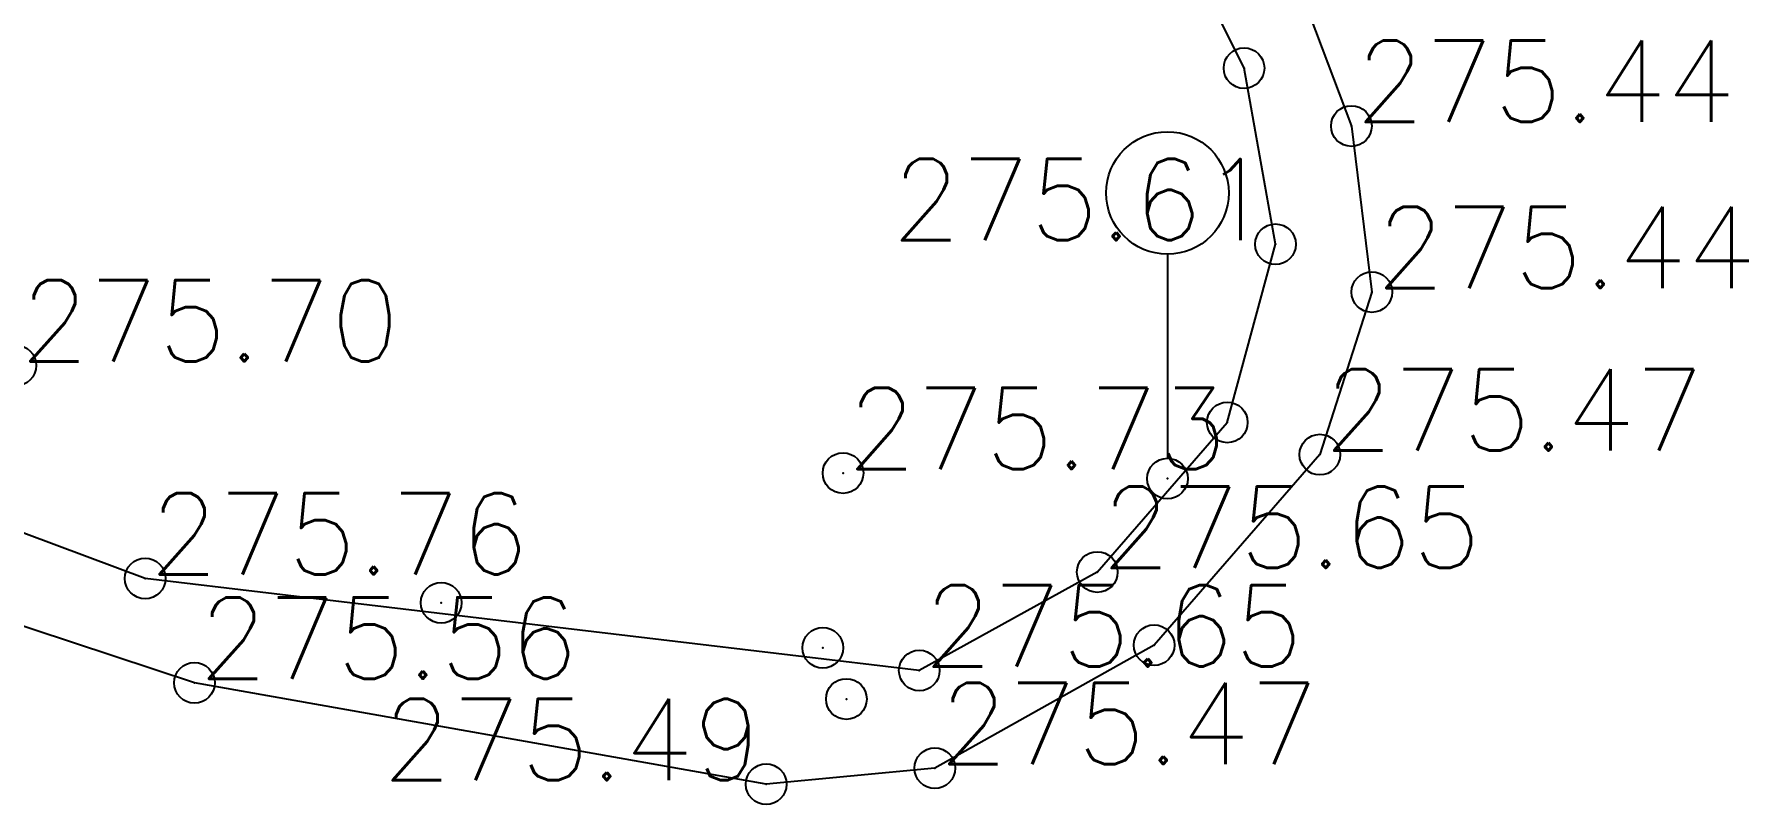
# Model space of a CAD drawing. Header units: millimetres. Extents: x 524954 to 526204, y 9523489 to 9524010.
# Drawn here: x 525418.56 to 525439.63, y 9523661.07 to 9523670.45 of the extents above; entities that cross this region are included whole.
import ezdxf
from ezdxf.enums import TextEntityAlignment as Align

# ---------------------------------------------------------------- set-up
doc = ezdxf.new("R2010")
doc.units = ezdxf.units.MM
doc.header["$PDMODE"] = 32
doc.header["$PDSIZE"] = 0.5
for name, color, linetype in [('Bord_Route_Existante', 6, 'Continuous'), ('Signalisation', 7, 'Continuous'), ('TopoAlt', 3, 'Continuous'), ('TOPOJIS', 7, 'Continuous')]:
    doc.layers.add(name, color=color, linetype=linetype)
doc.layers.add('Bord_Route_Existante_POLY3D', color=6, linetype='Continuous', plot=False)
doc.layers.add('Trottoir', color=7, linetype='Continuous', true_color=0xff6666)
doc.styles.add('Simplex 1.0', font='Simplex.shx', dxfattribs={"width": 0.99, "height": 1})

# ---------------------------------------------------------------- blocks, each defined once
blk = doc.blocks.new('TCPOINT M')
at = {"color": 0}
blk.add_point((0, 0), dxfattribs=at)
at = {"layer": 'TopoAlt', "style": 'Simplex 1.0', "width": 0.99}
blk.add_attdef('ALT', (0.15, 0.15), '', height=1, dxfattribs=at)
blk = doc.blocks.new('r023')
at = {"color": 0, "linetype": 'Continuous'}
blk.add_line((0, 2.75992), (0, 0.25), dxfattribs=at)
blk.add_circle((0.000131, 3.513147), 0.752976, dxfattribs=at)
at = {"color": 0}
blk.add_circle((0, 0), 0.25, dxfattribs=at)

msp = doc.modelspace()

# ---------------------------------------------------------------- linework, layer by layer
at = {"layer": 'Bord_Route_Existante', "flags": 128}
msp.add_lwpolyline([(525423.507, 9523682.529), (525432.528, 9523673.917), (525433.655, 9523672.219), (525434.746, 9523669.32), (525434.997, 9523667.278), (525434.359, 9523665.279), (525432.321, 9523662.935), (525429.626, 9523661.422), (525427.553, 9523661.225), (525420.526, 9523662.472), (525402.567, 9523668.413), (525391.735, 9523673.94), (525376.752, 9523682.462), (525370.67, 9523685.917)], dxfattribs=at)
at = {"layer": 'Bord_Route_Existante_POLY3D'}
msp.add_polyline3d([(525343.726, 9523728.156, 275.49), (525351.8, 9523723.613, 275.47), (525360.975, 9523718.45, 275.42), (525364.67, 9523716.372, 275.47), (525370.171, 9523713.28, 275.31), (525376.191, 9523709.871, 275.3), (525380.713, 9523707.33, 275.28), (525389.505, 9523702.482, 275.2), (525412.422, 9523689.465, 275.19), (525421.867, 9523683.787, 275.25), (525423.507, 9523682.529, 275.21), (525432.528, 9523673.917, 275.38), (525433.655, 9523672.219, 275.41), (525434.746, 9523669.32, 275.44), (525434.997, 9523667.278, 275.44), (525434.359, 9523665.279, 275.47), (525432.321, 9523662.935, 275.48), (525429.626, 9523661.422, 275.47), (525427.553, 9523661.225, 275.49), (525420.526, 9523662.472, 275.56), (525402.567, 9523668.413, 275.64), (525391.735, 9523673.94, 275.68), (525376.752, 9523682.462, 275.81), (525370.67, 9523685.917, 275.85)], dxfattribs=at)
at = {"layer": 'Trottoir', "flags": 128}
for points in [[(525431.623, 9523663.835), (525429.435, 9523662.623), (525419.921, 9523663.756), (525410.527, 9523667.251), (525402.929, 9523669.968), (525392.531, 9523675.094), (525382.877, 9523681.021), (525377.53, 9523683.764), (525366.337, 9523690.119), (525353.836, 9523697.252), (525340.005, 9523704.965), (525329.764, 9523710.745), (525320.282, 9523716.154), (525312.596, 9523720.462), (525303.314, 9523725.671), (525296.971, 9523729.217), (525289.209, 9523733.607), (525286.427, 9523735.183), (525285.562, 9523734.031)], [(525431.623, 9523663.835), (525433.221, 9523665.675), (525433.813, 9523667.866), (525433.427, 9523670.032), (525432.521, 9523671.859), (525431.217, 9523673.63)]]:
    msp.add_lwpolyline(points, dxfattribs=at)

# ---------------------------------------------------------------- block references
at = {"layer": 'Signalisation'}
msp.add_blockref('r023', (525432.485, 9523664.984), dxfattribs=at)
at = {"layer": 'TOPOJIS'}
for p in [(525433.427, 9523670.032, 275.6), (525433.221, 9523665.675, 275.62), (525432.485, 9523664.984, 275.59), (525423.559, 9523663.457, 275.77), (525428.25, 9523662.903, 275.7), (525432.321, 9523662.935, 275.48), (525428.539, 9523662.273, 275.68)]:
    msp.add_blockref('TCPOINT M', p, dxfattribs=at)
ref = msp.add_blockref('TCPOINT M', (525434.746, 9523669.32, 275.44), dxfattribs=at)
ref.add_attrib('ALT', '275.44', (525434.796, 9523669.37, 275.44), dxfattribs={"layer": 'TopoAlt', "height": 1, "style": 'Simplex 1.0', "width": 0.99})
ref = msp.add_blockref('TCPOINT M', (525433.813, 9523667.866, 275.61), dxfattribs=at)
ref.add_attrib('ALT', '275.61', dxfattribs={"layer": 'TopoAlt', "height": 1, "style": 'Simplex 1.0', "width": 0.99}).set_placement((525433.763, 9523667.916, 275.61), align=Align.RIGHT)
ref = msp.add_blockref('TCPOINT M', (525434.997, 9523667.278, 275.44), dxfattribs=at)
ref.add_attrib('ALT', '275.44', (525435.047, 9523667.328, 275.44), dxfattribs={"layer": 'TopoAlt', "height": 1, "style": 'Simplex 1.0', "width": 0.99})
ref = msp.add_blockref('TCPOINT M', (525418.331, 9523666.375, 275.7), dxfattribs=at)
ref.add_attrib('ALT', '275.70', (525418.381, 9523666.425, 275.7), dxfattribs={"layer": 'TopoAlt', "height": 1, "style": 'Simplex 1.0', "width": 0.99})
ref = msp.add_blockref('TCPOINT M', (525434.359, 9523665.279, 275.47), dxfattribs=at)
ref.add_attrib('ALT', '275.47', (525434.409, 9523665.329, 275.47), dxfattribs={"layer": 'TopoAlt', "height": 1, "style": 'Simplex 1.0', "width": 0.99})
ref = msp.add_blockref('TCPOINT M', (525428.498, 9523665.052, 275.73), dxfattribs=at)
ref.add_attrib('ALT', '275.73', (525428.548, 9523665.102, 275.73), dxfattribs={"layer": 'TopoAlt', "height": 1, "style": 'Simplex 1.0', "width": 0.99})
ref = msp.add_blockref('TCPOINT M', (525419.921, 9523663.756, 275.76), dxfattribs=at)
ref.add_attrib('ALT', '275.76', (525419.971, 9523663.806, 275.76), dxfattribs={"layer": 'TopoAlt', "height": 1, "style": 'Simplex 1.0', "width": 0.99})
ref = msp.add_blockref('TCPOINT M', (525431.623, 9523663.835, 275.65), dxfattribs=at)
ref.add_attrib('ALT', '275.65', (525431.673, 9523663.885, 275.65), dxfattribs={"layer": 'TopoAlt', "height": 1, "style": 'Simplex 1.0', "width": 0.99})
ref = msp.add_blockref('TCPOINT M', (525429.435, 9523662.623, 275.65), dxfattribs=at)
ref.add_attrib('ALT', '275.65', (525429.485, 9523662.673, 275.65), dxfattribs={"layer": 'TopoAlt', "height": 1, "style": 'Simplex 1.0', "width": 0.99})
ref = msp.add_blockref('TCPOINT M', (525420.526, 9523662.472, 275.56), dxfattribs=at)
ref.add_attrib('ALT', '275.56', (525420.576, 9523662.522, 275.56), dxfattribs={"layer": 'TopoAlt', "height": 1, "style": 'Simplex 1.0', "width": 0.99})
ref = msp.add_blockref('TCPOINT M', (525429.626, 9523661.422, 275.47), dxfattribs=at)
ref.add_attrib('ALT', '275.47', (525429.676, 9523661.472, 275.47), dxfattribs={"layer": 'TopoAlt', "height": 1, "style": 'Simplex 1.0', "width": 0.99})
ref = msp.add_blockref('TCPOINT M', (525427.553, 9523661.225, 275.49), dxfattribs=at)
ref.add_attrib('ALT', '275.49', dxfattribs={"layer": 'TopoAlt', "height": 1, "style": 'Simplex 1.0', "width": 0.99}).set_placement((525427.503, 9523661.275, 275.49), align=Align.RIGHT)

doc.saveas('drawing.dxf')
